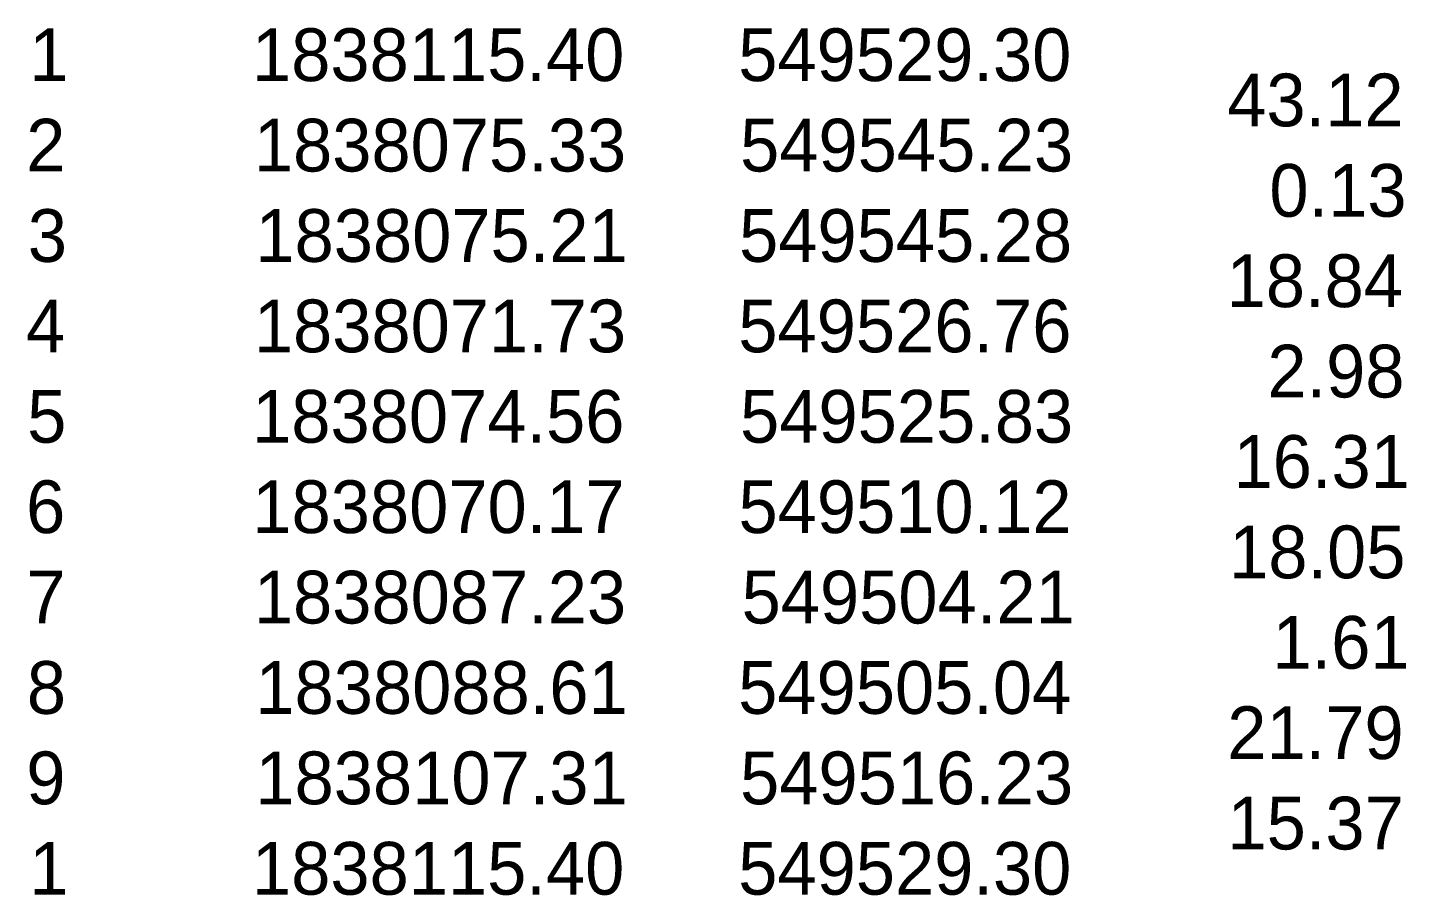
# Model space of a CAD drawing. Extents: x 548967 to 550107, y 1837663 to 1838198.
# Drawn here: x 548967.1 to 549026.3, y 1837662.9 to 1837700.2 of the extents above; entities that cross this region are included whole.
import ezdxf

# ---------------------------------------------------------------- set-up
doc = ezdxf.new("R2010")
doc.units = 0
doc.layers.add('Level 53', color=7, linetype='Continuous')

msp = doc.modelspace()

# ---------------------------------------------------------------- texts
at = {"layer": 'Level 53'}
for s, height, p in [('1', 2.261, (548967.173, 1837697.866)), ('1838115.40', 2.2615, (548976.727, 1837697.866)), ('549529.30', 2.2615, (548997.593, 1837697.866)), ('43.12', 2.2615, (549018.578, 1837695.927)), ('2', 2.261, (548967.038, 1837693.989)), ('1838075.33', 2.2615, (548976.806, 1837693.989)), ('549545.23', 2.2615, (548997.672, 1837693.989)), ('0.13', 2.2615, (549020.388, 1837692.05)), ('3', 2.261, (548967.107, 1837690.112)), ('1838075.21', 2.2615, (548976.872, 1837690.112)), ('549545.28', 2.2615, (548997.629, 1837690.112)), ('18.84', 2.2615, (549018.554, 1837688.173)), ('4', 2.261, (548967.026, 1837686.235)), ('1838071.73', 2.2615, (548976.806, 1837686.235)), ('549526.76', 2.2615, (548997.597, 1837686.235)), ('2.98', 2.2615, (549020.301, 1837684.297)), ('5', 2.261, (548967.078, 1837682.358)), ('1838074.56', 2.2615, (548976.731, 1837682.358)), ('549525.83', 2.2615, (548997.672, 1837682.358)), ('16.31', 2.2615, (549018.849, 1837680.42)), ('6', 2.261, (548967.032, 1837678.481)), ('1838070.17', 2.2615, (548976.742, 1837678.481)), ('549510.12', 2.2615, (548997.603, 1837678.481)), ('18.05', 2.2615, (549018.659, 1837676.543)), ('7', 2.261, (548967.043, 1837674.604)), ('1838087.23', 2.2615, (548976.806, 1837674.604)), ('549504.21', 2.2615, (548997.738, 1837674.604)), ('1.61', 2.2615, (549020.519, 1837672.666)), ('8', 2.261, (548967.064, 1837670.728)), ('1838088.61', 2.2615, (548976.872, 1837670.728)), ('549505.04', 2.2615, (548997.591, 1837670.728)), ('21.79', 2.2615, (549018.581, 1837668.789)), ('9', 2.261, (548967.039, 1837666.851)), ('1838107.31', 2.2615, (548976.872, 1837666.851)), ('549516.23', 2.2615, (548997.672, 1837666.851)), ('15.37', 2.2615, (549018.588, 1837664.912)), ('1', 2.261, (548967.173, 1837662.974)), ('1838115.40', 2.2615, (548976.727, 1837662.974)), ('549529.30', 2.2615, (548997.593, 1837662.974))]:
    msp.add_text(s, height=height, dxfattribs=at).set_placement(p)

doc.saveas('drawing.dxf')
